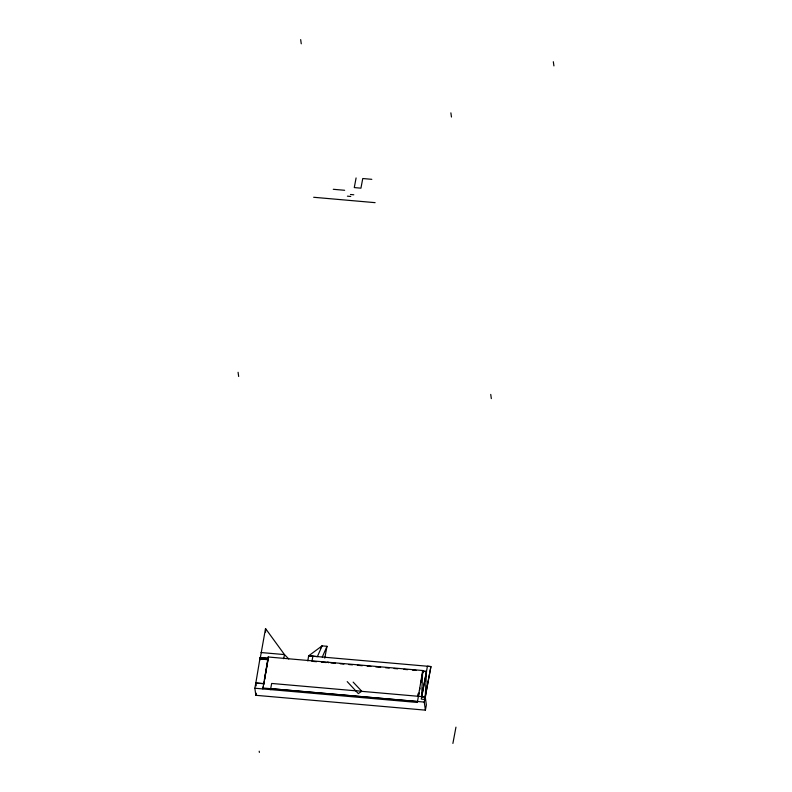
<?xml version="1.0" encoding="UTF-8"?>
<svg xmlns="http://www.w3.org/2000/svg" width="792" height="792" viewBox="0 0 792 792"><rect width="100%" height="100%" fill="white"/><g stroke="black" fill="none" stroke-linecap="round" stroke-linejoin="round"><path stroke-width="1.19" d="M263.261 686.545L262.845 688.931L268.191 656.994L422.71 670.527L421.601 696.94L425.235 696.901L430.907 666.537L308.632 655.845L307.831 660.954M422.265 670.953L426.502 671.428L425.235 696.901L361.657 691.337L358.311 693.584L347.213 681.615M425.393 698.069L425.581 694.426M425.7 692L425.819 689.575M256.222 685.852L255.826 683.001L259.875 658.984L267.953 659.687L264.518 680.011M260.182 658.508L259.954 659.706L260.063 657.687L268.151 658.291M260.063 657.687L268.142 658.399L267.953 659.687M263.687 684.159L264.112 681.773M264.538 679.388L268.142 659.122M264.429 683.793L255.826 683.041L254.856 688.228L417.364 702.454L422.71 670.527M418.631 695.307L419.057 692.921M419.483 690.535L419.908 688.149M420.968 682.189L421.384 679.803M421.809 677.417L422.869 671.458L426.502 671.428M417.542 696.227L417.998 693.822M421.76 696.594L426.482 671.329M259.974 659.706L265.538 628.561L284.486 654.588L288.753 658.964M425.215 696.802L426.363 704.959L425.393 710.147L255.846 695.307L256.242 693.228M356.093 177.943L354.281 187.585L360.944 188.169L362.756 178.527L371.824 179.329M268.161 658.399L267.934 659.587L259.835 658.885M283.704 658.716L284.486 654.588L261.033 652.539M312.899 656.202L311.949 661.31L316.562 661.706M324.779 658.102L326.997 646.302L322.096 645.866L308.632 655.845L317.394 656.598L322.096 645.866L320.73 647.876M425.393 710.147L424.255 702.088L430.927 666.636L427.442 666.23L421.255 699.088L424.74 699.494M452.895 743.431L455.954 727.145M322.304 657.023L326.997 646.302M255.826 683.001L263.914 683.605M333.254 189.288L344.649 190.288M350.45 194.485L353.786 194.782M347.401 196.168L350.747 196.465M313.662 197.277L375.111 202.653M321.423 662.132L326.294 662.558M330.927 662.963L335.313 663.221M340.233 663.775L343.906 664.092M348.797 664.528L352.47 664.844M357.37 665.27L362.271 665.706M367.171 666.131L370.844 666.448M375.735 666.884L380.635 667.309M385.536 667.735L389.209 668.062M394.109 668.488L397.782 668.814M403.9 669.349L407.573 669.666M412.474 670.101L416.147 670.418M355.677 690.594L361.657 691.337M355.707 690.812L271.666 683.456L270.686 688.644L270.824 689.624L270.686 688.644L424.255 702.088M262.687 687.991L417.206 701.524M327.848 662.013L328.73 662.775M353.143 682.11L361.627 691.109M268.191 656.994L268.349 657.934M553.331 61.717L553.915 65.914M490.743 394.416L491.327 398.614M450.876 112.85L451.47 117.038M422.869 671.458L423.037 672.626M300.673 39.6L301.257 43.788M238.085 372.299L238.669 376.497M254.856 688.228L255.846 695.307M259.202 751.202L259.36 752.4M265.538 628.561L265.577 632.075"/></g></svg>
